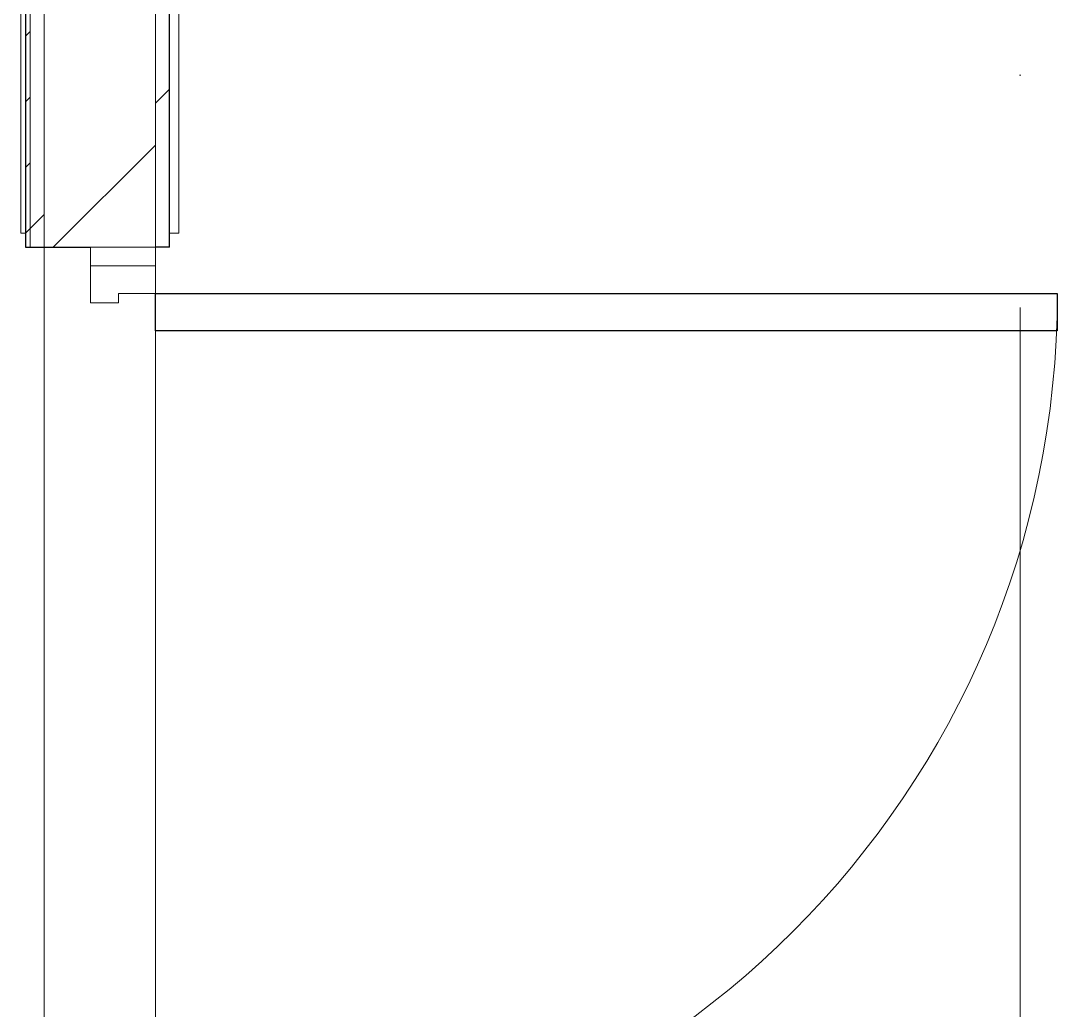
# Model space of a CAD drawing. Header units: millimetres. Extents: x -88595 to 880822, y -1054509 to -148035.
# Drawn here: x 418238 to 419353, y -246258 to -245193 of the extents above; entities that cross this region are included whole.
import ezdxf

# ---------------------------------------------------------------- set-up
doc = ezdxf.new("R2010")
doc.units = ezdxf.units.MM
doc.linetypes.add('ADSK_Линия сетки', pattern=[25, 20, -2.5, 0, -2.5])
for name, color, linetype, lineweight in [('Двери', 7, 'Continuous', 9), ('Оборудование', 7, 'Continuous', 18), ('Ограждение', 7, 'Continuous', 9), ('Оси', 7, 'Continuous', 9), ('Стены наружные', 7, 'Continuous', 18), ('Стены штриховка', 7, 'Continuous', 9)]:
    doc.layers.add(name, color=color, linetype=linetype, lineweight=lineweight)

# ---------------------------------------------------------------- blocks, each defined once
blk = doc.blocks.new('3 этаж')
at = {"layer": 'Двери'}
for p, q in [((430193.9, 680988.9), (430263.9, 680988.9)), ((430193.9, 680968.9), (430193.9, 680988.9)), ((430263.9, 680988.9), (430263.9, 680968.9)), ((430193.9, 680928.9), (430193.9, 680968.9)), ((430193.9, 680968.9), (430263.9, 680968.9)), ((430263.9, 680968.9), (430193.9, 680968.9)), ((430263.9, 680968.9), (430263.9, 680938.9)), ((430223.9, 680938.9), (430223.9, 680928.9)), ((430263.9, 680938.9), (430223.9, 680938.9)), ((430223.9, 680928.9), (430193.9, 680928.9))]:
    blk.add_line(p, q, dxfattribs=at)
at = {"layer": 'Двери', "lineweight": 30}
for p, q in [((430263.9, 680938.9), (431233.9, 680938.9)), ((430263.9, 680898.9), (430263.9, 680938.9)), ((431233.9, 680938.9), (431233.9, 680898.9)), ((431233.9, 680898.9), (430263.9, 680898.9))]:
    blk.add_line(p, q, dxfattribs=at)
at = {"layer": 'Двери'}
blk.add_arc((430263.9, 680938.9), 970, 270, 0, dxfattribs=at)
at = {"layer": 'Ограждение'}
for p, q in [((430118.9, 686009.2), (430118.9, 681003.9)), ((430288.9, 681003.9), (430288.9, 681438.9)), ((430123.9, 681003.9), (430118.9, 681003.9)), ((430288.9, 681003.9), (430278.9, 681003.9))]:
    blk.add_line(p, q, dxfattribs=at)
at = {"layer": 'Оси', "linetype": 'ADSK_Линия сетки', "ltscale": 100}
blk.add_line((431193.9, 695924.5), (431193.9, 629947.7), dxfattribs=at)
at = {"layer": 'Стены наружные', "lineweight": 30}
for p, q in [((430123.9, 686009.2), (430123.9, 680988.9)), ((430278.9, 680988.9), (430278.9, 681448.9)), ((430123.9, 680988.9), (430193.9, 680988.9)), ((430278.9, 680988.9), (430263.9, 680988.9))]:
    blk.add_line(p, q, dxfattribs=at)
at = {"layer": 'Стены наружные', "linetype": 'Continuous', "lineweight": 9}
for p, q in [((430123.9, 681216), (430128.9, 681221)), ((430263.9, 681143.9), (430278.9, 681158.9)), ((430123.9, 681145.3), (430128.9, 681150.3)), ((430153.9, 680988.9), (430263.9, 681098.8)), ((430123.9, 681074.6), (430128.9, 681079.6)), ((430128.9, 681008.9), (430143.9, 681023.9)), ((430123.9, 681003.9), (430128.9, 681008.9))]:
    blk.add_line(p, q, dxfattribs=at)
at = {"layer": 'Стены наружные'}
for p, q in [((430143.9, 679918.9), (430143.9, 680988.9)), ((430263.9, 680898.9), (430263.9, 679968.9))]:
    blk.add_line(p, q, dxfattribs=at)
at = {"layer": 'Стены штриховка'}
for p, q in [((430128.9, 686009.2), (430128.9, 680988.9)), ((430143.9, 686009.2), (430143.9, 680988.9)), ((430263.9, 680988.9), (430263.9, 681448.9))]:
    blk.add_line(p, q, dxfattribs=at)

msp = doc.modelspace()

# ---------------------------------------------------------------- block references
at = {"layer": 'Оборудование', "color": 5, "true_color": 0x0000ff}
msp.add_blockref('3 этаж', (-11880.6, -926425.8), dxfattribs=at)

doc.saveas('drawing.dxf')
